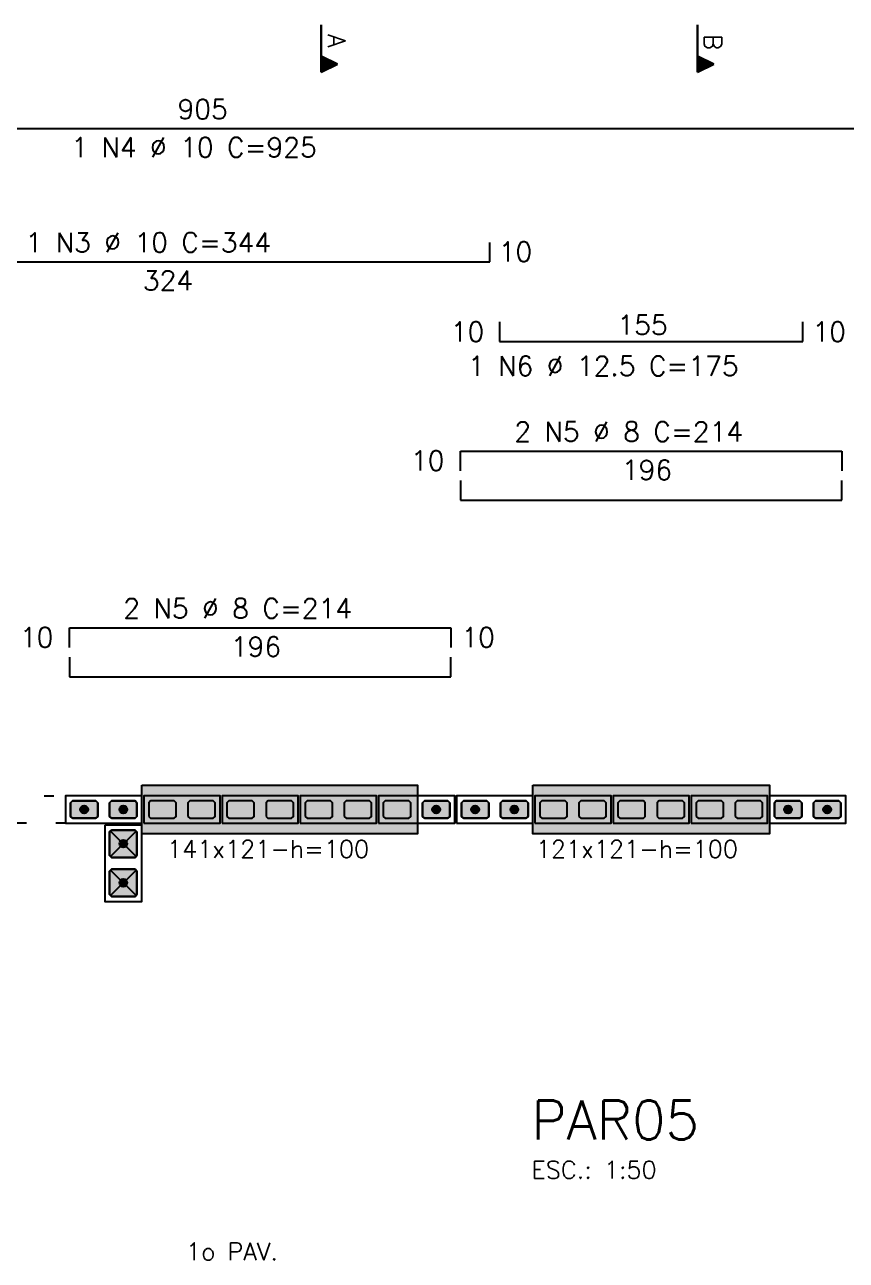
# Model space of a CAD drawing. Extents: x -2 to 121, y -2 to 61.
# Drawn here: x 14.86 to 23.27, y 34.29 to 46.93 of the extents above; entities that cross this region are included whole.
import ezdxf

# ---------------------------------------------------------------- set-up
doc = ezdxf.new("R2010")
doc.units = 0
doc.header["$MEASUREMENT"] = 0
doc.linetypes.add('ESTILO_TQS_0001', pattern=[0.45, 0.3, -0.15])
doc.linetypes.add('ESTILO_TQS_0002', pattern=[0.4, 0.1, -0.3])
for name, color, linetype in [('PENA_01', 1, 'CONTINUOUS'), ('PENA_02', 2, 'CONTINUOUS'), ('PENA_03', 3, 'CONTINUOUS'), ('PENA_05', 5, 'CONTINUOUS'), ('PENA_06', 6, 'CONTINUOUS'), ('PENA_11', 252, 'CONTINUOUS'), ('PENA_23', 50, 'CONTINUOUS')]:
    doc.layers.add(name, color=color, linetype=linetype)
doc.styles.get("Standard").update_dxf_attribs({"font": 'ROMANS.SHX'})

msp = doc.modelspace()

# ---------------------------------------------------------------- linework, layer by layer
at = {"layer": 'PENA_01', "linetype": 'Continuous'}
for p, q in [((16.00021, 38.68051), (15.74021, 38.42051)), ((16.00021, 38.42051), (15.74021, 38.68051)), ((16.00021, 38.02051), (15.74021, 38.28051)), ((16.00021, 38.28051), (15.74021, 38.02051))]:
    msp.add_line(p, q, dxfattribs=at)
for points in [[(15.33021, 38.83051), (15.35021, 38.81051), (15.59021, 38.81051), (15.61021, 38.83051), (15.61021, 38.97051), (15.59021, 38.99051), (15.35021, 38.99051), (15.33021, 38.97051), (15.33021, 38.83051)], [(15.73021, 38.83051), (15.75021, 38.81051), (15.99021, 38.81051), (16.01021, 38.83051), (16.01021, 38.97051), (15.99021, 38.99051), (15.75021, 38.99051), (15.73021, 38.97051), (15.73021, 38.83051)], [(16.13021, 38.83051), (16.15021, 38.81051), (16.39021, 38.81051), (16.41021, 38.83051), (16.41021, 38.97051), (16.39021, 38.99051), (16.15021, 38.99051), (16.13021, 38.97051), (16.13021, 38.83051)], [(16.53021, 38.83051), (16.55021, 38.81051), (16.79021, 38.81051), (16.81021, 38.83051), (16.81021, 38.97051), (16.79021, 38.99051), (16.55021, 38.99051), (16.53021, 38.97051), (16.53021, 38.83051)], [(16.93021, 38.83051), (16.95021, 38.81051), (17.19021, 38.81051), (17.21021, 38.83051), (17.21021, 38.97051), (17.19021, 38.99051), (16.95021, 38.99051), (16.93021, 38.97051), (16.93021, 38.83051)], [(17.33021, 38.83051), (17.35021, 38.81051), (17.59021, 38.81051), (17.61021, 38.83051), (17.61021, 38.97051), (17.59021, 38.99051), (17.35021, 38.99051), (17.33021, 38.97051), (17.33021, 38.83051)], [(17.73021, 38.83051), (17.75021, 38.81051), (17.99021, 38.81051), (18.01021, 38.83051), (18.01021, 38.97051), (17.99021, 38.99051), (17.75021, 38.99051), (17.73021, 38.97051), (17.73021, 38.83051)], [(18.13021, 38.83051), (18.15021, 38.81051), (18.39021, 38.81051), (18.41021, 38.83051), (18.41021, 38.97051), (18.39021, 38.99051), (18.15021, 38.99051), (18.13021, 38.97051), (18.13021, 38.83051)], [(18.53021, 38.83051), (18.55021, 38.81051), (18.79021, 38.81051), (18.81021, 38.83051), (18.81021, 38.97051), (18.79021, 38.99051), (18.55021, 38.99051), (18.53021, 38.97051), (18.53021, 38.83051)], [(18.93021, 38.83051), (18.95021, 38.81051), (19.19021, 38.81051), (19.21021, 38.83051), (19.21021, 38.97051), (19.19021, 38.99051), (18.95021, 38.99051), (18.93021, 38.97051), (18.93021, 38.83051)], [(19.33021, 38.83051), (19.35021, 38.81051), (19.59021, 38.81051), (19.61021, 38.83051), (19.61021, 38.97051), (19.59021, 38.99051), (19.35021, 38.99051), (19.33021, 38.97051), (19.33021, 38.83051)], [(19.73021, 38.83051), (19.75021, 38.81051), (19.99021, 38.81051), (20.01021, 38.83051), (20.01021, 38.97051), (19.99021, 38.99051), (19.75021, 38.99051), (19.73021, 38.97051), (19.73021, 38.83051)], [(20.13021, 38.83051), (20.15021, 38.81051), (20.39021, 38.81051), (20.41021, 38.83051), (20.41021, 38.97051), (20.39021, 38.99051), (20.15021, 38.99051), (20.13021, 38.97051), (20.13021, 38.83051)], [(20.53021, 38.83051), (20.55021, 38.81051), (20.79021, 38.81051), (20.81021, 38.83051), (20.81021, 38.97051), (20.79021, 38.99051), (20.55021, 38.99051), (20.53021, 38.97051), (20.53021, 38.83051)], [(20.93021, 38.83051), (20.95021, 38.81051), (21.19021, 38.81051), (21.21021, 38.83051), (21.21021, 38.97051), (21.19021, 38.99051), (20.95021, 38.99051), (20.93021, 38.97051), (20.93021, 38.83051)], [(21.33021, 38.83051), (21.35021, 38.81051), (21.59021, 38.81051), (21.61021, 38.83051), (21.61021, 38.97051), (21.59021, 38.99051), (21.35021, 38.99051), (21.33021, 38.97051), (21.33021, 38.83051)], [(21.73021, 38.83051), (21.75021, 38.81051), (21.99021, 38.81051), (22.01021, 38.83051), (22.01021, 38.97051), (21.99021, 38.99051), (21.75021, 38.99051), (21.73021, 38.97051), (21.73021, 38.83051)], [(22.13021, 38.83051), (22.15021, 38.81051), (22.39021, 38.81051), (22.41021, 38.83051), (22.41021, 38.97051), (22.39021, 38.99051), (22.15021, 38.99051), (22.13021, 38.97051), (22.13021, 38.83051)], [(22.53021, 38.83051), (22.55021, 38.81051), (22.79021, 38.81051), (22.81021, 38.83051), (22.81021, 38.97051), (22.79021, 38.99051), (22.55021, 38.99051), (22.53021, 38.97051), (22.53021, 38.83051)], [(22.93021, 38.83051), (22.95021, 38.81051), (23.19021, 38.81051), (23.21021, 38.83051), (23.21021, 38.97051), (23.19021, 38.99051), (22.95021, 38.99051), (22.93021, 38.97051), (22.93021, 38.83051)]]:
    msp.add_lwpolyline(points, dxfattribs=at)
at = {"layer": 'PENA_02', "linetype": 'Continuous'}
for points in [[(15.28021, 38.76051), (16.06021, 38.76051), (16.06021, 39.04051), (15.28021, 39.04051), (15.28021, 38.76051)], [(16.08021, 38.76051), (16.86021, 38.76051), (16.86021, 39.04051), (16.08021, 39.04051), (16.08021, 38.76051)], [(16.88021, 38.76051), (17.66021, 38.76051), (17.66021, 39.04051), (16.88021, 39.04051), (16.88021, 38.76051)], [(17.68021, 38.76051), (18.46021, 38.76051), (18.46021, 39.04051), (17.68021, 39.04051), (17.68021, 38.76051)], [(18.48021, 38.76051), (19.26021, 38.76051), (19.26021, 39.04051), (18.48021, 39.04051), (18.48021, 38.76051)], [(19.28021, 38.76051), (20.06021, 38.76051), (20.06021, 39.04051), (19.28021, 39.04051), (19.28021, 38.76051)], [(20.08021, 38.76051), (20.86021, 38.76051), (20.86021, 39.04051), (20.08021, 39.04051), (20.08021, 38.76051)], [(20.88021, 38.76051), (21.66021, 38.76051), (21.66021, 39.04051), (20.88021, 39.04051), (20.88021, 38.76051)], [(21.68021, 38.76051), (22.46021, 38.76051), (22.46021, 39.04051), (21.68021, 39.04051), (21.68021, 38.76051)], [(22.48021, 38.76051), (23.26021, 38.76051), (23.26021, 39.04051), (22.48021, 39.04051), (22.48021, 38.76051)], [(15.68021, 38.74051), (15.68021, 37.96051), (16.06021, 37.96051), (16.06021, 38.74051), (15.68021, 38.74051)]]:
    msp.add_lwpolyline(points, dxfattribs=at)
at = {"layer": 'PENA_02', "linetype": 'ESTILO_TQS_0001'}
for points in [[(15.75021, 38.69051), (15.73021, 38.67051), (15.73021, 38.43051), (15.75021, 38.41051), (15.99021, 38.41051), (16.01021, 38.43051), (16.01021, 38.67051), (15.99021, 38.69051), (15.75021, 38.69051)], [(15.75021, 38.29051), (15.73021, 38.27051), (15.73021, 38.03051), (15.75021, 38.01051), (15.99021, 38.01051), (16.01021, 38.03051), (16.01021, 38.27051), (15.99021, 38.29051), (15.75021, 38.29051)]]:
    msp.add_lwpolyline(points, dxfattribs=at)
at = {"layer": 'PENA_03', "linetype": 'Continuous'}
for p, q in [((17.895194, 46.933537), (17.895194, 46.447155)), ((17.89589, 46.61274), (17.89589, 46.933537)), ((21.744251, 46.933537), (21.744251, 46.447155)), ((21.744947, 46.61274), (21.744947, 46.933537)), ((18.061127, 46.530121), (17.895889, 46.61274)), ((17.89589, 46.448283), (17.89589, 46.61196)), ((18.059566, 46.530121), (17.89589, 46.61196)), ((17.907958, 46.453537), (17.907958, 46.606706)), ((17.920722, 46.459919), (17.920722, 46.600324)), ((17.933486, 46.466301), (17.933486, 46.593942)), ((17.94625, 46.472683), (17.94625, 46.58756)), ((17.959014, 46.479065), (17.959014, 46.581178)), ((17.971778, 46.485447), (17.971778, 46.574796)), ((17.984542, 46.491829), (17.984542, 46.568414)), ((17.997306, 46.498211), (17.997306, 46.562032)), ((18.01007, 46.504593), (18.01007, 46.55565)), ((18.022834, 46.510975), (18.022834, 46.549268)), ((18.035599, 46.517357), (18.035599, 46.542886)), ((21.910184, 46.530121), (21.744946, 46.61274)), ((21.744947, 46.448283), (21.744947, 46.61196)), ((21.908623, 46.530121), (21.744947, 46.61196)), ((21.757015, 46.453537), (21.757015, 46.606706)), ((21.769779, 46.459919), (21.769779, 46.600324)), ((21.782543, 46.466301), (21.782543, 46.593942)), ((21.795307, 46.472683), (21.795307, 46.58756)), ((21.808071, 46.479065), (21.808071, 46.581178)), ((21.820835, 46.485447), (21.820835, 46.574796)), ((21.833599, 46.491829), (21.833599, 46.568414)), ((21.846363, 46.498211), (21.846363, 46.562032)), ((21.859127, 46.504593), (21.859127, 46.55565)), ((21.871891, 46.510975), (21.871891, 46.549268)), ((21.884656, 46.517357), (21.884656, 46.542886)), ((17.895194, 46.447155), (18.061127, 46.530121)), ((17.895889, 46.448283), (18.059566, 46.530121)), ((18.048363, 46.523739), (18.048363, 46.536503)), ((21.744251, 46.447155), (21.910184, 46.530121)), ((21.744946, 46.448283), (21.908623, 46.530121)), ((21.89742, 46.523739), (21.89742, 46.536503))]:
    msp.add_line(p, q, dxfattribs=at)
at = {"layer": 'PENA_03', "linetype": 'ESTILO_TQS_0002'}
msp.add_lwpolyline([(13.46021, 39.04051), (15.28021, 39.04051), (15.28021, 38.76051), (13.46021, 38.76051), (13.46021, 39.04051)], dxfattribs=at)
at = {"layer": 'PENA_03', "linetype": 'Continuous'}
for points in [[(15.61021, 38.83051), (15.59021, 38.81051), (15.35021, 38.81051), (15.33021, 38.83051), (15.33021, 38.97051), (15.35021, 38.99051), (15.59021, 38.99051), (15.61021, 38.97051), (15.61021, 38.83051)], [(16.01021, 38.83051), (15.99021, 38.81051), (15.75021, 38.81051), (15.73021, 38.83051), (15.73021, 38.97051), (15.75021, 38.99051), (15.99021, 38.99051), (16.01021, 38.97051), (16.01021, 38.83051)], [(19.21021, 38.83051), (19.19021, 38.81051), (18.95021, 38.81051), (18.93021, 38.83051), (18.93021, 38.97051), (18.95021, 38.99051), (19.19021, 38.99051), (19.21021, 38.97051), (19.21021, 38.83051)], [(19.61021, 38.83051), (19.59021, 38.81051), (19.35021, 38.81051), (19.33021, 38.83051), (19.33021, 38.97051), (19.35021, 38.99051), (19.59021, 38.99051), (19.61021, 38.97051), (19.61021, 38.83051)], [(20.01021, 38.83051), (19.99021, 38.81051), (19.75021, 38.81051), (19.73021, 38.83051), (19.73021, 38.97051), (19.75021, 38.99051), (19.99021, 38.99051), (20.01021, 38.97051), (20.01021, 38.83051)], [(22.81021, 38.83051), (22.79021, 38.81051), (22.55021, 38.81051), (22.53021, 38.83051), (22.53021, 38.97051), (22.55021, 38.99051), (22.79021, 38.99051), (22.81021, 38.97051), (22.81021, 38.83051)], [(23.21021, 38.83051), (23.19021, 38.81051), (22.95021, 38.81051), (22.93021, 38.83051), (22.93021, 38.97051), (22.95021, 38.99051), (23.19021, 38.99051), (23.21021, 38.97051), (23.21021, 38.83051)], [(15.99021, 38.69051), (16.01021, 38.67051), (16.01021, 38.43051), (15.99021, 38.41051), (15.75021, 38.41051), (15.73021, 38.43051), (15.73021, 38.67051), (15.75021, 38.69051), (15.99021, 38.69051)], [(15.99021, 38.29051), (16.01021, 38.27051), (16.01021, 38.03051), (15.99021, 38.01051), (15.75021, 38.01051), (15.73021, 38.03051), (15.73021, 38.27051), (15.75021, 38.29051), (15.99021, 38.29051)]]:
    msp.add_lwpolyline(points, dxfattribs=at)
for centre in [(15.47021, 38.90051), (15.87021, 38.90051), (19.07021, 38.90051), (19.47021, 38.90051), (19.87021, 38.90051), (22.67021, 38.90051), (23.07021, 38.90051), (15.87021, 38.55051), (15.87021, 38.15051)]:
    msp.add_circle(centre, 0.04, dxfattribs=at)
for points in [[(15.51021, 38.90051), (15.45021, 38.935151), (15.432623, 38.914191)], [(15.51021, 38.90051), (15.432623, 38.914191), (15.432623, 38.886829)], [(15.51021, 38.90051), (15.432623, 38.886829), (15.45021, 38.865869)], [(15.51021, 38.90051), (15.477156, 38.939902), (15.45021, 38.935151)], [(15.51021, 38.90051), (15.45021, 38.865869), (15.477156, 38.861118)], [(15.51021, 38.90051), (15.500852, 38.926222), (15.477156, 38.939902)], [(15.51021, 38.90051), (15.477156, 38.861118), (15.500852, 38.874799)], [(15.51021, 38.90051), (15.500852, 38.874799), (15.51021, 38.90051)], [(15.91021, 38.90051), (15.85021, 38.935151), (15.832623, 38.914191)], [(15.91021, 38.90051), (15.832623, 38.914191), (15.832623, 38.886829)], [(15.91021, 38.90051), (15.832623, 38.886829), (15.85021, 38.865869)], [(15.91021, 38.90051), (15.877156, 38.939902), (15.85021, 38.935151)], [(15.91021, 38.90051), (15.85021, 38.865869), (15.877156, 38.861118)], [(15.91021, 38.90051), (15.900852, 38.926222), (15.877156, 38.939902)], [(15.91021, 38.90051), (15.877156, 38.861118), (15.900852, 38.874799)], [(15.91021, 38.90051), (15.900852, 38.874799), (15.91021, 38.90051)], [(19.11021, 38.90051), (19.05021, 38.935151), (19.032623, 38.914191)], [(19.11021, 38.90051), (19.032623, 38.914191), (19.032623, 38.886829)], [(19.11021, 38.90051), (19.032623, 38.886829), (19.05021, 38.865869)], [(19.11021, 38.90051), (19.077156, 38.939902), (19.05021, 38.935151)], [(19.11021, 38.90051), (19.05021, 38.865869), (19.077156, 38.861118)], [(19.11021, 38.90051), (19.100852, 38.926222), (19.077156, 38.939902)], [(19.11021, 38.90051), (19.077156, 38.861118), (19.100852, 38.874799)], [(19.11021, 38.90051), (19.100852, 38.874799), (19.11021, 38.90051)], [(19.51021, 38.90051), (19.45021, 38.935151), (19.432623, 38.914191)], [(19.51021, 38.90051), (19.432623, 38.914191), (19.432623, 38.886829)], [(19.51021, 38.90051), (19.432623, 38.886829), (19.45021, 38.865869)], [(19.51021, 38.90051), (19.477156, 38.939902), (19.45021, 38.935151)], [(19.51021, 38.90051), (19.45021, 38.865869), (19.477156, 38.861118)], [(19.51021, 38.90051), (19.500852, 38.926222), (19.477156, 38.939902)], [(19.51021, 38.90051), (19.477156, 38.861118), (19.500852, 38.874799)], [(19.51021, 38.90051), (19.500852, 38.874799), (19.51021, 38.90051)], [(19.91021, 38.90051), (19.85021, 38.935151), (19.832623, 38.914191)], [(19.91021, 38.90051), (19.832623, 38.914191), (19.832623, 38.886829)], [(19.91021, 38.90051), (19.832623, 38.886829), (19.85021, 38.865869)], [(19.91021, 38.90051), (19.877156, 38.939902), (19.85021, 38.935151)], [(19.91021, 38.90051), (19.85021, 38.865869), (19.877156, 38.861118)], [(19.91021, 38.90051), (19.900852, 38.926222), (19.877156, 38.939902)], [(19.91021, 38.90051), (19.877156, 38.861118), (19.900852, 38.874799)], [(19.91021, 38.90051), (19.900852, 38.874799), (19.91021, 38.90051)], [(22.71021, 38.90051), (22.65021, 38.935151), (22.632623, 38.914191)], [(22.71021, 38.90051), (22.632623, 38.914191), (22.632623, 38.886829)], [(22.71021, 38.90051), (22.632623, 38.886829), (22.65021, 38.865869)], [(22.71021, 38.90051), (22.677156, 38.939902), (22.65021, 38.935151)], [(22.71021, 38.90051), (22.65021, 38.865869), (22.677156, 38.861118)], [(22.71021, 38.90051), (22.700852, 38.926222), (22.677156, 38.939902)], [(22.71021, 38.90051), (22.677156, 38.861118), (22.700852, 38.874799)], [(22.71021, 38.90051), (22.700852, 38.874799), (22.71021, 38.90051)], [(23.11021, 38.90051), (23.05021, 38.935151), (23.032623, 38.914191)], [(23.11021, 38.90051), (23.032623, 38.914191), (23.032623, 38.886829)], [(23.11021, 38.90051), (23.032623, 38.886829), (23.05021, 38.865869)], [(23.11021, 38.90051), (23.077156, 38.939902), (23.05021, 38.935151)], [(23.11021, 38.90051), (23.05021, 38.865869), (23.077156, 38.861118)], [(23.11021, 38.90051), (23.100852, 38.926222), (23.077156, 38.939902)], [(23.11021, 38.90051), (23.077156, 38.861118), (23.100852, 38.874799)], [(23.11021, 38.90051), (23.100852, 38.874799), (23.11021, 38.90051)], [(15.91021, 38.55051), (15.85021, 38.585151), (15.832623, 38.564191)], [(15.91021, 38.55051), (15.877156, 38.589902), (15.85021, 38.585151)], [(15.91021, 38.55051), (15.900852, 38.576222), (15.877156, 38.589902)], [(15.91021, 38.55051), (15.832623, 38.564191), (15.832623, 38.536829)], [(15.91021, 38.55051), (15.832623, 38.536829), (15.85021, 38.515869)], [(15.91021, 38.55051), (15.85021, 38.515869), (15.877156, 38.511118)], [(15.91021, 38.55051), (15.877156, 38.511118), (15.900852, 38.524799)], [(15.91021, 38.55051), (15.900852, 38.524799), (15.91021, 38.55051)], [(15.91021, 38.15051), (15.85021, 38.185151), (15.832623, 38.164191)], [(15.91021, 38.15051), (15.832623, 38.164191), (15.832623, 38.136829)], [(15.91021, 38.15051), (15.832623, 38.136829), (15.85021, 38.115869)], [(15.91021, 38.15051), (15.877156, 38.189902), (15.85021, 38.185151)], [(15.91021, 38.15051), (15.85021, 38.115869), (15.877156, 38.111118)], [(15.91021, 38.15051), (15.900852, 38.176222), (15.877156, 38.189902)], [(15.91021, 38.15051), (15.877156, 38.111118), (15.900852, 38.124799)], [(15.91021, 38.15051), (15.900852, 38.124799), (15.91021, 38.15051)]]:
    msp.add_solid(points, dxfattribs=at)
at = {"layer": 'PENA_05', "linetype": 'Continuous'}
for p, q in [((25.77021, 45.868944), (7.68021, 45.868944)), ((19.62021, 44.504892), (19.62021, 44.704892)), ((13.12021, 44.504892), (19.62021, 44.504892)), ((19.72021, 43.891144), (19.72021, 43.691144)), ((22.82021, 43.691144), (22.82021, 43.891144)), ((19.72021, 43.691144), (22.82021, 43.691144)), ((19.32021, 42.367995), (19.32021, 42.567995)), ((19.32021, 42.567995), (23.22021, 42.567995)), ((23.22021, 42.567995), (23.22021, 42.367995)), ((19.32021, 42.267995), (19.32021, 42.067995)), ((23.22021, 42.067995), (23.22021, 42.267995)), ((19.32021, 42.067995), (23.22021, 42.067995)), ((15.32021, 40.558751), (15.32021, 40.758751)), ((15.32021, 40.758751), (19.22021, 40.758751)), ((19.22021, 40.758751), (19.22021, 40.558751)), ((15.32021, 40.458751), (15.32021, 40.258751)), ((19.22021, 40.258751), (19.22021, 40.458751)), ((15.32021, 40.258751), (19.22021, 40.258751))]:
    msp.add_line(p, q, dxfattribs=at)
at = {"layer": 'PENA_11', "linetype": 'Continuous'}
for points in [[(15.61021, 38.83051), (15.33021, 38.97051), (15.35021, 38.99051)], [(15.61021, 38.83051), (15.33021, 38.83051), (15.33021, 38.97051)], [(15.61021, 38.83051), (15.35021, 38.99051), (15.59021, 38.99051)], [(15.61021, 38.83051), (15.59021, 38.99051), (15.61021, 38.97051)], [(15.61021, 38.83051), (15.61021, 38.97051), (15.61021, 38.83051)], [(16.01021, 38.83051), (15.73021, 38.97051), (15.75021, 38.99051)], [(16.01021, 38.83051), (15.73021, 38.83051), (15.73021, 38.97051)], [(16.01021, 38.83051), (15.75021, 38.99051), (15.99021, 38.99051)], [(16.01021, 38.83051), (15.99021, 38.99051), (16.01021, 38.97051)], [(16.01021, 38.83051), (16.01021, 38.97051), (16.01021, 38.83051)], [(19.21021, 38.83051), (18.93021, 38.97051), (18.95021, 38.99051)], [(19.21021, 38.83051), (18.93021, 38.83051), (18.93021, 38.97051)], [(19.21021, 38.83051), (18.95021, 38.99051), (19.19021, 38.99051)], [(19.21021, 38.83051), (19.19021, 38.99051), (19.21021, 38.97051)], [(19.21021, 38.83051), (19.21021, 38.97051), (19.21021, 38.83051)], [(19.61021, 38.83051), (19.33021, 38.97051), (19.35021, 38.99051)], [(19.61021, 38.83051), (19.33021, 38.83051), (19.33021, 38.97051)], [(19.61021, 38.83051), (19.35021, 38.99051), (19.59021, 38.99051)], [(19.61021, 38.83051), (19.59021, 38.99051), (19.61021, 38.97051)], [(19.61021, 38.83051), (19.61021, 38.97051), (19.61021, 38.83051)], [(20.01021, 38.83051), (19.73021, 38.97051), (19.75021, 38.99051)], [(20.01021, 38.83051), (19.73021, 38.83051), (19.73021, 38.97051)], [(20.01021, 38.83051), (19.75021, 38.99051), (19.99021, 38.99051)], [(20.01021, 38.83051), (19.99021, 38.99051), (20.01021, 38.97051)], [(20.01021, 38.83051), (20.01021, 38.97051), (20.01021, 38.83051)], [(22.81021, 38.83051), (22.53021, 38.97051), (22.55021, 38.99051)], [(22.81021, 38.83051), (22.53021, 38.83051), (22.53021, 38.97051)], [(22.81021, 38.83051), (22.55021, 38.99051), (22.79021, 38.99051)], [(22.81021, 38.83051), (22.79021, 38.99051), (22.81021, 38.97051)], [(22.81021, 38.83051), (22.81021, 38.97051), (22.81021, 38.83051)], [(23.21021, 38.83051), (22.93021, 38.97051), (22.95021, 38.99051)], [(23.21021, 38.83051), (22.93021, 38.83051), (22.93021, 38.97051)], [(23.21021, 38.83051), (22.95021, 38.99051), (23.19021, 38.99051)], [(23.21021, 38.83051), (23.19021, 38.99051), (23.21021, 38.97051)], [(23.21021, 38.83051), (23.21021, 38.97051), (23.21021, 38.83051)], [(15.61021, 38.83051), (15.35021, 38.81051), (15.33021, 38.83051)], [(15.61021, 38.83051), (15.59021, 38.81051), (15.35021, 38.81051)], [(16.01021, 38.83051), (15.75021, 38.81051), (15.73021, 38.83051)], [(16.01021, 38.83051), (15.99021, 38.81051), (15.75021, 38.81051)], [(19.21021, 38.83051), (18.95021, 38.81051), (18.93021, 38.83051)], [(19.21021, 38.83051), (19.19021, 38.81051), (18.95021, 38.81051)], [(19.61021, 38.83051), (19.35021, 38.81051), (19.33021, 38.83051)], [(19.61021, 38.83051), (19.59021, 38.81051), (19.35021, 38.81051)], [(20.01021, 38.83051), (19.75021, 38.81051), (19.73021, 38.83051)], [(20.01021, 38.83051), (19.99021, 38.81051), (19.75021, 38.81051)], [(22.81021, 38.83051), (22.55021, 38.81051), (22.53021, 38.83051)], [(22.81021, 38.83051), (22.79021, 38.81051), (22.55021, 38.81051)], [(23.21021, 38.83051), (22.95021, 38.81051), (22.93021, 38.83051)], [(23.21021, 38.83051), (23.19021, 38.81051), (22.95021, 38.81051)], [(15.99021, 38.69051), (15.75021, 38.41051), (15.73021, 38.43051)], [(15.99021, 38.69051), (15.73021, 38.43051), (15.73021, 38.67051)], [(15.99021, 38.69051), (15.73021, 38.67051), (15.75021, 38.69051)], [(15.99021, 38.69051), (15.99021, 38.41051), (15.75021, 38.41051)], [(15.99021, 38.69051), (15.75021, 38.69051), (15.99021, 38.69051)], [(15.99021, 38.69051), (16.01021, 38.67051), (16.01021, 38.43051)], [(15.99021, 38.69051), (16.01021, 38.43051), (15.99021, 38.41051)], [(15.99021, 38.29051), (15.75021, 38.01051), (15.73021, 38.03051)], [(15.99021, 38.29051), (15.73021, 38.03051), (15.73021, 38.27051)], [(15.99021, 38.29051), (15.73021, 38.27051), (15.75021, 38.29051)], [(15.99021, 38.29051), (15.99021, 38.01051), (15.75021, 38.01051)], [(15.99021, 38.29051), (15.75021, 38.29051), (15.99021, 38.29051)], [(15.99021, 38.29051), (16.01021, 38.27051), (16.01021, 38.03051)], [(15.99021, 38.29051), (16.01021, 38.03051), (15.99021, 38.01051)]]:
    msp.add_solid(points, dxfattribs=at)
at = {"layer": 'PENA_23', "linetype": 'Continuous'}
for points in [[(16.06021, 39.15051), (18.88021, 39.15051), (18.88021, 38.65051), (16.06021, 38.65051), (16.06021, 39.15051)], [(16.06021, 39.15051), (18.88021, 39.15051), (18.88021, 38.65051), (16.06021, 38.65051), (16.06021, 39.15051)], [(20.06021, 39.15051), (22.48021, 39.15051), (22.48021, 38.65051), (20.06021, 38.65051), (20.06021, 39.15051)], [(20.06021, 39.15051), (22.48021, 39.15051), (22.48021, 38.65051), (20.06021, 38.65051), (20.06021, 39.15051)]]:
    msp.add_lwpolyline(points, dxfattribs=at)
for points in [[(16.06021, 39.15051), (18.88021, 39.15051), (18.88021, 38.65051)], [(16.06021, 39.15051), (18.88021, 38.65051), (16.06021, 38.65051)], [(16.06021, 39.15051), (16.06021, 38.65051), (16.06021, 39.15051)], [(16.06021, 39.15051), (18.88021, 39.15051), (18.88021, 38.65051)], [(16.06021, 39.15051), (18.88021, 38.65051), (16.06021, 38.65051)], [(16.06021, 39.15051), (16.06021, 38.65051), (16.06021, 39.15051)], [(20.06021, 39.15051), (22.48021, 39.15051), (22.48021, 38.65051)], [(20.06021, 39.15051), (22.48021, 38.65051), (20.06021, 38.65051)], [(20.06021, 39.15051), (20.06021, 38.65051), (20.06021, 39.15051)], [(20.06021, 39.15051), (22.48021, 39.15051), (22.48021, 38.65051)], [(20.06021, 39.15051), (22.48021, 38.65051), (20.06021, 38.65051)], [(20.06021, 39.15051), (20.06021, 38.65051), (20.06021, 39.15051)]]:
    msp.add_solid(points, dxfattribs=at)

# ---------------------------------------------------------------- texts
at = {"layer": 'PENA_03', "linetype": 'Continuous'}
for s, p in [('A', (17.962223, 46.836983)), ('B', (21.81128, 46.836983))]:
    msp.add_text(s, height=0.18, rotation=270, dxfattribs=at).set_placement(p)
for s, height, p in [('905', 0.2, (16.42521, 45.968944)), ('1 N4 %%c 10 C=925', 0.2, (15.337696, 45.578343)), ('1 N3 %%c 10 C=344', 0.2, (14.87021, 44.604892)), ('10', 0.2, (19.71021, 44.509892)), ('324', 0.2, (16.07021, 44.214892)), ('10', 0.2, (19.22021, 43.691144)), ('155', 0.2, (20.924992, 43.761166)), ('10', 0.2, (22.92021, 43.691144)), ('1 N6 %%c 12.5 C=175', 0.2, (19.39618, 43.341034)), ('2 N5 %%c 8 C=214', 0.2, (19.87021, 42.667995)), ('10', 0.2, (18.81221, 42.371995)), ('196', 0.2, (20.97021, 42.275995)), ('2 N5 %%c 8 C=214', 0.2, (15.87021, 40.858751)), ('10', 0.2, (14.81221, 40.562751)), ('10', 0.2, (19.32821, 40.562751)), ('196', 0.2, (16.97021, 40.466751)), ('141x121-h=100', 0.18, (16.317459, 38.406637)), ('121x121-h=100', 0.18, (20.090234, 38.406637)), ('ESC.: 1:50', 0.18, (20.045404, 35.122812)), ('1o PAV.', 0.18, (16.511754, 34.286551))]:
    msp.add_text(s, height=height, dxfattribs=at).set_placement(p)
at = {"layer": 'PENA_06', "linetype": 'Continuous'}
msp.add_text('PAR05', height=0.4, dxfattribs=at).set_placement((20.045404, 35.522812))

doc.saveas('drawing.dxf')
